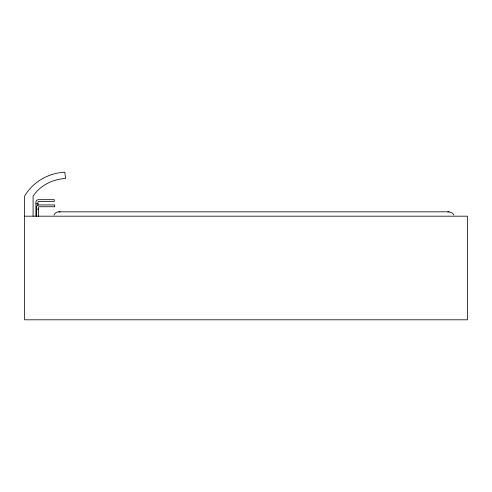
<?xml version="1.0" encoding="UTF-8"?>
<svg xmlns="http://www.w3.org/2000/svg" width="492" height="492" viewBox="0 0 492 492"><rect width="100%" height="100%" fill="white"/><g stroke="black" fill="none" stroke-linecap="round" stroke-linejoin="round"><path stroke-width="0.74" d="M54.065 215.059C54.717 213.054 56.795 211.843 58.843 211.831L449.036 211.831L452.535 213.11L453.815 215.059M447.757 211.978L449.036 211.831M38.358 201.48L54.255 201.48L54.255 199.684L38.185 199.672L36.593 200.262L35.922 201.658L35.941 216.185M35.941 203.842L37.976 203.842M38.776 206.745L54.667 206.745L54.667 204.949L38.597 204.936L37.275 205.324L36.334 206.929L36.353 216.369M36.353 209.106L38.394 209.106M24.6 216.185L467.4 216.185L467.4 319.8L24.6 319.8L24.6 196.13C32.878 181.966 48.517 172.926 64.821 172.2L65.534 178.485C52.829 179.1 40.153 185.355 33.087 196.13L33.087 216.185M58.843 211.831L60.122 211.978M38.394 207.083L38.394 216.369M37.976 201.812L37.976 205.293"/></g></svg>
